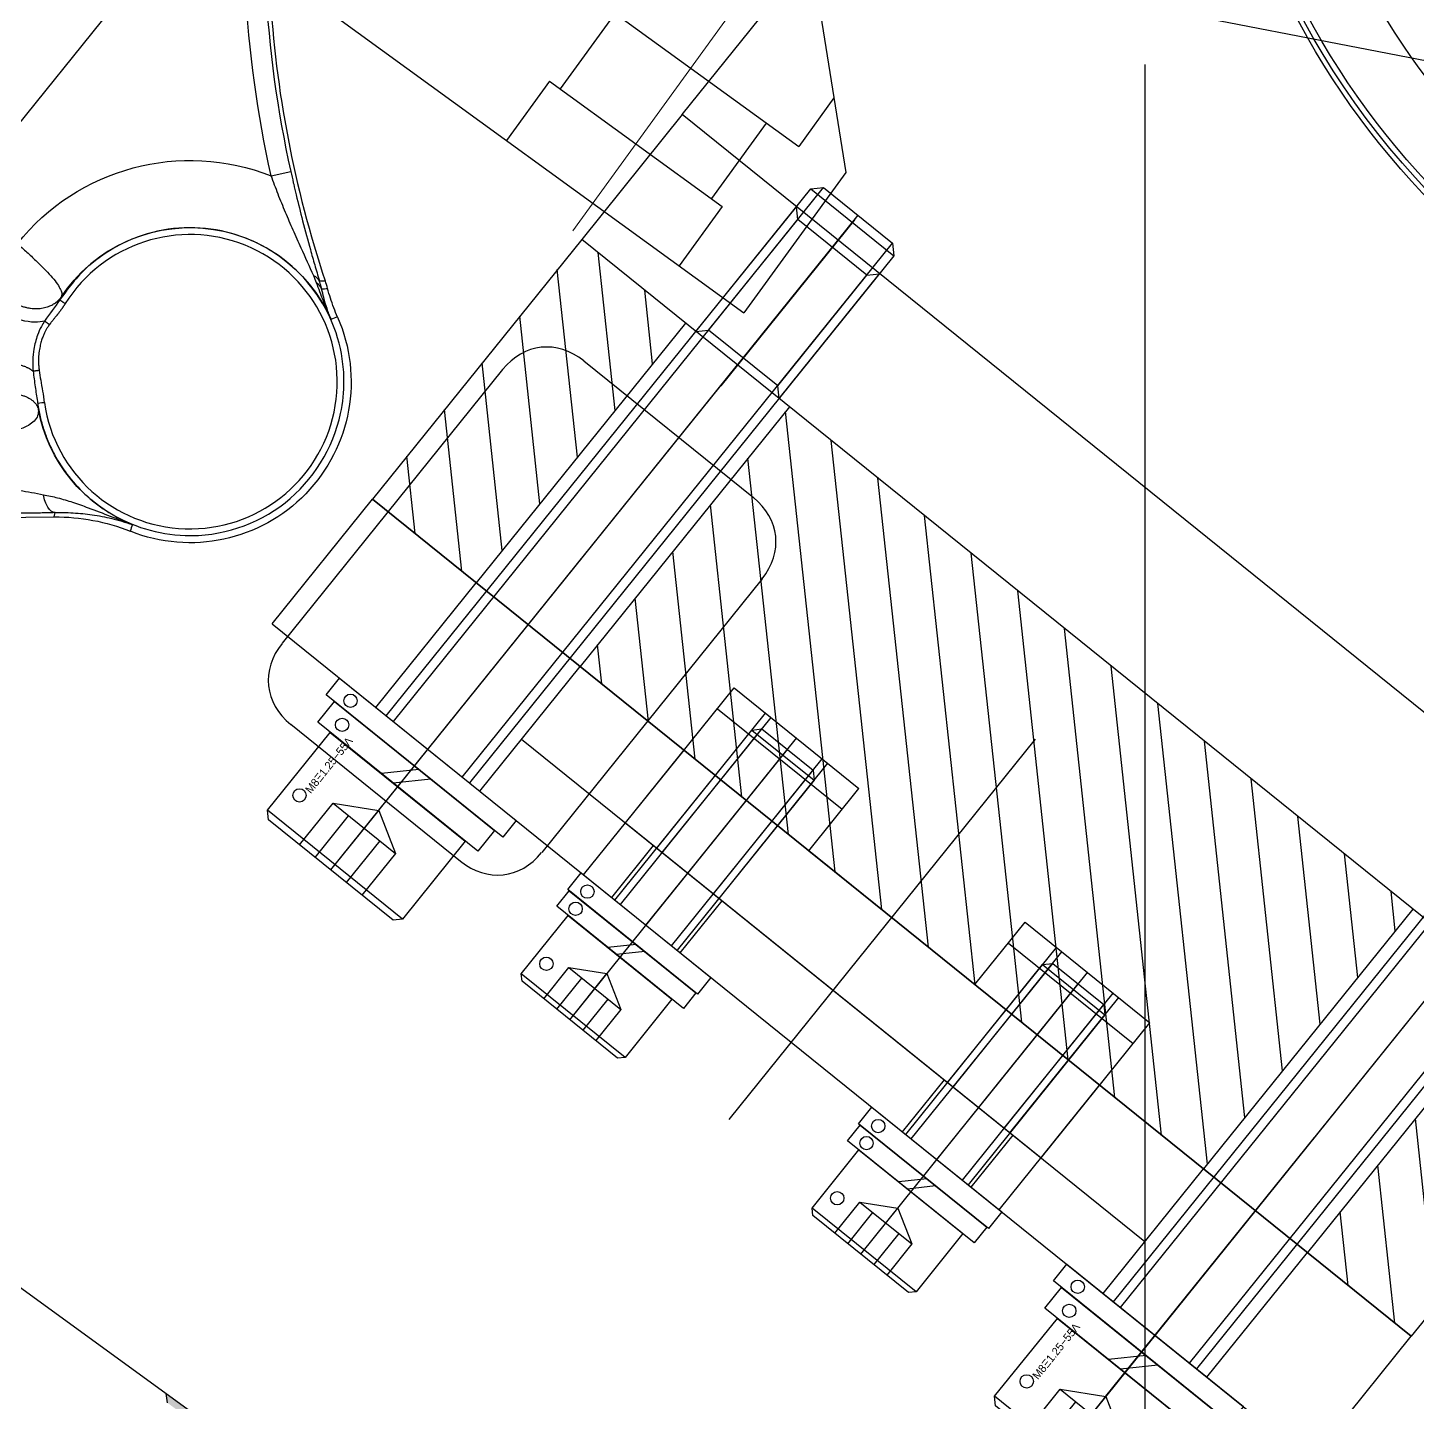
# Model space of a CAD drawing. Header units: millimetres. Extents: x 10462777 to 22643323, y 453826 to 1389191.
# Drawn here: x 11287541.4 to 11287645.5, y 584836.5 to 584939.5 of the extents above; entities that cross this region are included whole.
import ezdxf
from ezdxf.enums import TextEntityAlignment as Align

# ---------------------------------------------------------------- set-up
doc = ezdxf.new("R2010")
doc.units = ezdxf.units.MM
doc.header["$LTSCALE"] = 200
doc.header["$MEASUREMENT"] = 0
for name, pattern in [('CENTER', [2, 1.25, -0.25, 0.25, -0.25]), ('CENTER1', [13, 10, -1, 1, -1]), ('HIDDEN', [3.75, 2.5, -1.25]), ('PHANTOM', [2.5, 1.25, -0.25, 0.25, -0.25, 0.25, -0.25])]:
    doc.linetypes.add(name, pattern=pattern)
doc.layers.get('0').update_dxf_attribs({"linetype": 'CONTINUOUS'})
for name, color, linetype in [('1', 1, 'CENTER'), ('1 Center', 1, 'CENTER'), ('BOM', 6, 'CONTINUOUS'), ('BOM-T', 4, 'CONTINUOUS'), ('CENTER', 1, 'CONTINUOUS'), ('CL', 3, 'CONTINUOUS'), ('DIM', 4, 'CONTINUOUS'), ('DR1438-001-002-000', 7, 'CONTINUOUS'), ('DR1438-001-008-000', 7, 'CONTINUOUS'), ('DR1438-001-009-000', 7, 'CONTINUOUS'), ('DR1438-001-010-001', 7, 'CONTINUOUS'), ('DR1438-001-011-000', 7, 'CONTINUOUS'), ('DR1438-001-011-001', 7, 'CONTINUOUS'), ('DR1501-002-005-002', 7, 'CONTINUOUS'), ('HIDDEN', 7, 'HIDDEN'), ('HL', 2, 'HIDDEN'), ('THIN', 3, 'CONTINUOUS')]:
    doc.layers.add(name, color=color, linetype=linetype)
doc.layers.add('LAYOUT', color=8, linetype='CONTINUOUS', lineweight=25)
doc.styles.get("Standard").update_dxf_attribs({"font": 'SYMBOL'})

# ---------------------------------------------------------------- blocks, each defined once
blk = doc.blocks.new('A$C0CF62632')
at = {"layer": '1 Center', "ltscale": 0.5}
blk.add_line((490.88, 915.19), (490.88, 0), dxfattribs=at)
blk = doc.blocks.new('A$C49261C9F')
at = {"layer": 'DR1438-001-002-000', "color": 1, "linetype": 'CENTER1', "lineweight": 5}
for p, q in [((14, 30.91, 42), (14, 0, 42)), ((54, 30.91, 42), (54, 0, 42))]:
    blk.add_line(p, q, dxfattribs=at)
at = {"layer": 'DR1438-001-002-000'}
for p, q in [((12, 27.56, 42), (0, 15.56, 42)), ((80, 27.56, 42), (12, 27.56, 42)), ((50, 27.56, 42), (50, 25.06, 42)), ((80, 27.56, 42), (80, 2.56, 42)), ((80, 25.06, 42), (50, 25.06, 42)), ((0, 15.56, 42), (0, 2.56, 42)), ((80, 2.56, 42), (0, 2.56, 42))]:
    blk.add_line(p, q, dxfattribs=at)
at = {"layer": 'DR1438-001-002-000', "color": 2, "linetype": 'HIDDEN'}
for p, q in [((24, 27.56, 42), (24, 15.06, 42)), ((44, 27.56, 42), (44, 15.06, 42)), ((64, 27.56, 42), (64, 15.06, 42)), ((4, 19.56, 42), (4, 15.06, 42)), ((24, 15.06, 42), (4, 15.06, 42)), ((7, 15.06, 42), (7, 8.06, 42)), ((21, 15.06, 42), (21, 8.06, 42)), ((64, 15.06, 42), (44, 15.06, 42)), ((47, 15.06, 42), (47, 8.06, 42)), ((61, 15.06, 42), (61, 8.06, 42)), ((22, 8.06, 42), (6, 8.06, 42)), ((6, 8.06, 42), (6, 2.56, 42)), ((22, 8.06, 42), (22, 2.56, 42)), ((62, 8.06, 42), (46, 8.06, 42)), ((46, 8.06, 42), (46, 2.56, 42)), ((62, 8.06, 42), (62, 2.56, 42))]:
    blk.add_line(p, q, dxfattribs=at)
blk = doc.blocks.new('A$C41627905')
at = {"layer": 'DR1438-001-002-000'}
blk.add_blockref('A$C49261C9F', (0, 0), dxfattribs=at)
blk = doc.blocks.new('A$C64415E36')
at = {"layer": 'DR1438-001-009-000'}
h = blk.add_hatch(dxfattribs=at)
h.set_pattern_fill('ANSI31', color=3)
h.set_pattern_definition([(45, (-38823.7765, -495.9302), (-2.24506403, 2.24506403), [])])
h.paths.add_polyline_path([(0, 100), (0, 90), (25, 90), (25, 100)])
h.paths.add_polyline_path([(0, 20), (25, 20), (25, 80), (0, 80)])
h.paths.add_polyline_path([(25, 0), (25, 10), (0, 10), (0, 0)])
for p, q in [((25, 100), (0, 100)), ((0, 0), (0, 100)), ((25, 0), (25, 100)), ((25, 0), (0, 0))]:
    blk.add_line(p, q, dxfattribs=at)
at = {"layer": 'DR1438-001-009-000', "color": 2, "linetype": 'HIDDEN'}
for p, q in [((25, 90), (0, 90)), ((25, 80), (0, 80)), ((25, 20), (0, 20)), ((25, 10), (0, 10))]:
    blk.add_line(p, q, dxfattribs=at)
at = {"layer": 'DR1438-001-009-000', "color": 1, "linetype": 'CENTER'}
for p, q in [((0, 85), (25, 85)), ((0, 15), (25, 15))]:
    blk.add_line(p, q, dxfattribs=at)
blk = doc.blocks.new('MCLBM1')
at = {"layer": 'BOM', "color": 0}
blk.add_circle((0, 0), 0.5, dxfattribs=at)
at = {"flags": 10}
blk.add_attdef('BM', text='', height=0.5, dxfattribs=at).set_placement((0, 0), align=Align.MIDDLE)
at = {"flags": 9}
for tag, p in [('NAME', (0, -1)), ('ENAME', (0, -2)), ('SPEC', (0, -3)), ('MATERIAL', (0, -4)), ('REMARK', (0, -5)), ('WEIGHT', (0, -6)), ('PRICE', (0, -7)), ('USER1', (0, -8)), ('USER2', (0, -9)), ('USER3', (0, -10)), ('USER4', (0, -11)), ('USER5', (0, -12)), ('USER6', (0, -13))]:
    blk.add_attdef(tag, p, '', height=0.5, dxfattribs=at)
blk = doc.blocks.new('A$C655773BF')
for p, q in [((0.5, 2), (0.5, 15)), ((62.32, 12.5), (62.32, 4.5)), ((10, 8.07), (8, 10.07)), ((10, 6.93), (8, 8.93))]:
    blk.add_line(p, q)
for points in [[(10, 17), (11.6, 17), (11.6, 0), (10, 0)], [(8, 16.2), (10, 16.2), (10, 0.8), (8, 0.8)], [(8, 2), (0.5, 2), (0, 2.5), (0, 14.5), (0.5, 15), (8, 15)]]:
    blk.add_lwpolyline(points, close=True)
blk.add_lwpolyline([(11.6, 12.5), (62.32, 12.5), (63, 11.82), (63, 5.18), (62.32, 4.5), (11.6, 4.5)])
at = {"layer": 'CENTER'}
for q in [(5.73, 8.5), (63, 8.5)]:
    blk.add_line((0, 8.5), q, dxfattribs=at)
at = {"layer": 'HIDDEN'}
blk.add_line((4, 11.5), (4, 5.5), dxfattribs=at)
for points in [[(0, 11.5), (4, 11.5), (5.73, 8.5), (5.73, 8.5), (4, 5.5), (0, 5.5)], [(0, 10), (4, 10)], [(4, 7), (0, 7)]]:
    blk.add_lwpolyline(points, dxfattribs=at)
at = {"layer": 'THIN'}
for p, q in [((11.6, 11.82), (63, 11.82)), ((11.6, 5.18), (63, 5.18))]:
    blk.add_line(p, q, dxfattribs=at)
at = {"layer": 'BOM'}
for p in [(10.8, 15.3), (9, 14.66), (2.88, 13.83)]:
    blk.add_blockref('MCLBM1', p, dxfattribs=at)
at = {"layer": 'BOM-T', "color": 4}
blk.add_text('M8X1.25-55L', height=0.6, dxfattribs=at).set_placement((3.48, 13.53), align=Align.MIDDLE_LEFT)
blk = doc.blocks.new('A$C03715BF0')
at = {"layer": 'DR1438-001-011-001'}
for p, q in [((0, 40), (13, 40)), ((0, 40), (0, 0)), ((11, 40), (11, 28)), ((13, 40), (13, 28)), ((7, 28), (13, 28)), ((7, 28), (7, 12)), ((7, 12), (13, 12)), ((11, 12), (11, 0)), ((13, 12), (13, 0)), ((0, 0), (13, 0))]:
    blk.add_line(p, q, dxfattribs=at)
at = {"layer": 'DR1438-001-011-001', "color": 2, "linetype": 'HIDDEN'}
for p, q in [((0, 37), (13, 37)), ((0, 36.46), (13, 36.46)), ((0, 31.54), (13, 31.54)), ((0, 31), (13, 31)), ((0, 9), (13, 9)), ((0, 8.46), (13, 8.46)), ((0, 3.54), (13, 3.54)), ((0, 3), (13, 3))]:
    blk.add_line(p, q, dxfattribs=at)
at = {"layer": 'DR1438-001-011-001', "color": 1}
for p, q in [((0, 34), (13, 34)), ((0, 6), (13, 6))]:
    blk.add_line(p, q, dxfattribs=at)
blk = doc.blocks.new('A$C1DB31627')
for p, q in [((0.4, 1.25), (0.4, 11.25)), ((25.46, 9.25), (25.46, 3.25)), ((7.5, 5.92), (6, 7.42)), ((7.5, 5.08), (6, 6.58))]:
    blk.add_line(p, q)
for points in [[(7.5, 12.5), (9.1, 12.5), (9.1, 0), (7.5, 0)], [(6, 12.35), (7.5, 12.35), (7.5, 0.15), (6, 0.15)], [(6, 1.25), (0.4, 1.25), (0, 1.65), (0, 10.85), (0.4, 11.25), (6, 11.25)]]:
    blk.add_lwpolyline(points, close=True)
blk.add_lwpolyline([(9.1, 9.25), (25.46, 9.25), (26, 8.71), (26, 3.79), (25.46, 3.25), (9.1, 3.25)])
at = {"layer": 'CENTER'}
for q in [(4.44, 6.25), (26, 6.25)]:
    blk.add_line((0, 6.25), q, dxfattribs=at)
at = {"layer": 'HIDDEN'}
blk.add_line((3, 8.75), (3, 3.75), dxfattribs=at)
for points in [[(0, 8.75), (3, 8.75), (4.44, 6.25), (4.44, 6.25), (3, 3.75), (0, 3.75)], [(0, 7.5), (3, 7.5)], [(3, 5), (0, 5)]]:
    blk.add_lwpolyline(points, dxfattribs=at)
at = {"layer": 'THIN'}
for p, q in [((9.1, 8.71), (26, 8.71)), ((9.1, 3.79), (26, 3.79))]:
    blk.add_line(p, q, dxfattribs=at)
at = {"layer": 'BOM'}
for p in [(6.75, 11.13), (8.3, 11.25), (2.16, 10.25)]:
    blk.add_blockref('MCLBM1', p, dxfattribs=at)
blk = doc.blocks.new('A$C5CE01415')
blk.add_hatch(color=256).paths.add_polyline_path([(7.84, 60), (7.34, 60), (7.34, 54.5), (7.84, 55)])
blk.add_line((7.34, 159.5), (7.34, 0.5))
at = {"lineweight": -2}
blk.add_line((7.34, 54.5), (7.84, 55), dxfattribs=at)
blk = doc.blocks.new('A$C63343886')
at = {"layer": 'DIM'}
for radius in [60, 50]:
    blk.add_circle((501.734, 486.145), radius, dxfattribs=at)
at = {"layer": 'DR1438-001-008-000'}
for p, q in [((350.734, 434.645, 41.999), (350.734, 584.645, 41.999)), ((362.734, 584.645, 41.999), (350.734, 584.645, 41.999)), ((362.734, 584.645, 41.999), (379.234, 584.645)), ((362.734, 434.645, 41.999), (362.734, 584.645, 41.999)), ((379.234, 584.645), (442.734, 464.645, -10.028))]:
    blk.add_line(p, q, dxfattribs=at)
at = {"layer": 'DR1438-001-008-000', "color": 2, "linetype": 'HIDDEN'}
for p, q in [((350.734, 573.645, 41.999), (351.41, 572.969, 41.999)), ((350.734, 573.645, 41.999), (362.734, 573.645, 41.999)), ((351.41, 566.322, 41.999), (351.41, 572.969, 41.999)), ((351.41, 572.969, 41.999), (362.057, 572.969, 41.999)), ((362.057, 572.969, 41.999), (362.734, 573.645, 41.999)), ((362.057, 566.322, 41.999), (362.057, 572.969, 41.999)), ((350.734, 565.645, 41.999), (351.41, 566.322, 41.999)), ((350.734, 565.645, 41.999), (362.734, 565.645, 41.999)), ((351.41, 566.322, 41.999), (362.057, 566.322, 41.999)), ((362.057, 566.322, 41.999), (362.734, 565.645, 41.999))]:
    blk.add_line(p, q, dxfattribs=at)
at = {"layer": 'DR1438-001-008-000', "color": 1, "linetype": 'CENTER'}
blk.add_line((364.734, 569.645, 41.999), (348.734, 569.645, 41.999), dxfattribs=at)
at = {"layer": 'DR1438-001-011-000'}
for p, q in [((313.734, 584.645), (325.734, 584.645)), ((313.734, 584.645), (313.734, 484.645)), ((325.734, 584.645), (325.734, 484.645)), ((313.734, 484.645), (325.734, 484.645))]:
    blk.add_line(p, q, dxfattribs=at)
at = {"layer": 'DR1438-001-011-000', "color": 2, "linetype": 'HIDDEN'}
for p, q in [((313.734, 574.645), (325.734, 574.645)), ((313.734, 564.645), (325.734, 564.645)), ((318.734, 564.645, 41.999), (318.734, 504.645, 41.999)), ((313.734, 554.645), (325.734, 554.645)), ((313.734, 551.945), (318.734, 551.945)), ((313.734, 545.345), (318.734, 545.345)), ((313.734, 523.945), (318.734, 523.945)), ((313.734, 517.345), (318.734, 517.345)), ((313.734, 514.645), (325.734, 514.645)), ((313.734, 504.645), (325.734, 504.645)), ((313.734, 494.645), (325.734, 494.645))]:
    blk.add_line(p, q, dxfattribs=at)
at = {"layer": 'DR1438-001-011-000', "color": 1, "linetype": 'CENTER'}
for p, q in [((307.714, 569.645), (332.788, 569.645)), ((306.296, 534.645), (342.904, 534.645)), ((307.714, 499.645), (332.788, 499.645))]:
    blk.add_line(p, q, dxfattribs=at)
at = {"layer": 'DR1438-001-011-000', "color": 1}
for p, q in [((313.734, 548.645), (318.734, 548.645)), ((313.734, 520.645), (318.734, 520.645))]:
    blk.add_line(p, q, dxfattribs=at)
for name, p in [('A$C655773BF', (302.134, 561.145)), ('A$C1DB31627', (304.634, 542.395)), ('A$C1DB31627', (304.634, 514.395)), ('A$C655773BF', (302.134, 491.145))]:
    blk.add_blockref(name, p)
at = {"layer": 'DR1438-001-002-000', "xscale": -1}
blk.add_blockref('A$C41627905', (454.734, 387.084, -41.999), dxfattribs=at)
at = {"layer": 'DR1438-001-009-000'}
blk.add_blockref('A$C64415E36', (325.734, 484.645, 41.999), dxfattribs=at)
at = {"layer": 'DR1438-001-010-001', "rotation": 270}
blk.add_blockref('A$C5CE01415', (412.734, 305.994, 8.6), dxfattribs=at)
at = {"layer": 'DR1438-001-011-001'}
blk.add_blockref('A$C03715BF0', (318.734, 514.645, 41.999), dxfattribs=at)
blk = doc.blocks.new('A$C321A0869')
at = {"layer": '1', "color": 155, "linetype": 'Continuous'}
for p, q in [((122.57, 197.17), (93.49, 197.17)), ((72.91, 184.03), (78.99, 176.6)), ((109.1, 179.97), (110.27, 179.03)), ((78.99, 176.6), (79.28, 176.76)), ((108.67, 157.36), (82.33, 157.36)), ((78, 136.69), (78, 153.03)), ((113, 153.03), (113, 136.69)), ((108.67, 132.36), (82.33, 132.36))]:
    blk.add_line(p, q, dxfattribs=at)
at = {"layer": '1', "color": 155, "linetype": 'Continuous', "extrusion": (0, 0, -1)}
for centre, radius, start, end in [((-93.27, 175.03), 16.58, 89.7427, 162.6756), ((-175.76, 126.75), 85.31, 38.6032, 48.1733), ((-93.27, 175.03), 11.55, 84.5765, 207.3008), ((-93.27, 175.03), 11.55, 343.1248, 40.7677), ((-93.27, 175.03), 12.07, 207.5195, 342.906), ((-271, 60.36), 59.57, 120.2399, 59.7601), ((-271, 60.36), 60.37, 122.3601, 57.6399)]:
    blk.add_arc(centre, radius, start, end, dxfattribs=at)
at = {"layer": '1', "color": 155, "linetype": 'Continuous'}
for centre, radius, start, end in [((175.76, 126.75), 83.5, 132.1526, 147.2765), ((175.76, 126.75), 83.8, 131.8267, 141.3969), ((93.27, 175.03), 11.03, 137.0395, 96.8267), ((271, 60.36), 50, 90, 270), ((271, 60.36), 54.59, 127.7998, 270)]:
    blk.add_arc(centre, radius, start, end, dxfattribs=at)
for centre, major_axis in [((83.77, 151.59), (-4.56, 4.56)), ((107.23, 151.59), (4.56, 4.56)), ((83.77, 138.14), (-4.56, -4.56)), ((107.23, 138.14), (4.56, -4.56))]:
    blk.add_ellipse(centre, major_axis=major_axis, ratio=0.774597, start_param=5.624127, end_param=6.942243, dxfattribs=at)
for points, degree, knots in [([(93.2, 191.61), (93.18, 191.28), (93.16, 190.65), (93.07, 189.42), (92.91, 188.04), (92.67, 187.1), (92.41, 186.65), (92.26, 186.57), (92.18, 186.53)], 3, [0, 0, 0, 0, 0.126108, 0.24492, 0.490923, 0.741624, 0.86479, 1, 1, 1, 1]), ([(89.96, 186.38), (89.63, 186.6), (89.23, 187.09), (88.61, 188.45), (88.41, 189.27), (88.37, 189.94)], 3, [0, 0, 0, 0, 0.5, 0.5, 1, 1, 1, 1]), ([(84.83, 182.9), (84.6, 182.65), (84.16, 182.14), (83.58, 181.32), (83.07, 180.45), (82.2, 178.64), (81.67, 176.3), (81.81, 172.3), (83.86, 167.14), (90.44, 162.83), (97.03, 163.67), (100.16, 165.73), (101.8, 167.16), (103.32, 169.07), (104.57, 172.06), (104.95, 175.28), (104.44, 178.48), (103.06, 181.41), (100.93, 183.86), (98.22, 185.61), (95.12, 186.61), (92.97, 186.53), (91.9, 186.49)], 3, [0, 0, 0, 0, 0.015749, 0.031496, 0.047242, 0.062989, 0.125674, 0.15723, 0.250571, 0.37404, 0.497508, 0.536202, 0.549336, 0.59941, 0.649484, 0.699558, 0.749631, 0.799705, 0.849779, 0.899853, 0.949926, 1, 1, 1, 1]), ([(89.96, 186.38), (89.81, 186.36), (89.42, 186.31), (88.69, 186.1), (87.89, 185.74), (87.11, 185.24), (86.7, 184.87), (86.5, 184.68)], 3, [0, 0, 0, 0, 0.118976, 0.30207, 0.578785, 0.785731, 1, 1, 1, 1]), ([(91.96, 185.99), (91.53, 185.94), (90.98, 185.93), (90.81, 185.93), (90.16, 185.93), (89.98, 185.92)], 2, [0, 0, 0, 0.5, 0.5, 0.75, 1, 1, 1]), ([(84.52, 182.58), (84.4, 182.48), (84.15, 182.3), (83.53, 182.24), (82.59, 182.58), (81.54, 183.46), (80.74, 184.38), (80.37, 184.92), (80.18, 185.2)], 3, [0, 0, 0, 0, 0.147286, 0.281976, 0.522382, 0.751835, 0.872529, 1, 1, 1, 1]), ([(86.5, 184.68), (86.23, 184.4), (85.7, 183.85), (85.19, 183.29), (84.94, 183.02)], 3, [0, 0, 0, 0, 0.511248, 1, 1, 1, 1]), ([(77.98, 181.45), (78.14, 181.19), (78.45, 180.66), (78.91, 179.86), (79.36, 179.07), (79.64, 178.55), (79.78, 178.28)], 3, [0, 0, 0, 0, 0.243773, 0.494256, 0.740125, 1, 1, 1, 1]), ([(105.26, 172.79), (105.6, 173.46), (106.16, 174.56), (106.95, 176.12), (107.63, 177.42), (108.34, 178.7), (108.85, 179.55), (109.1, 179.97)], 3, [0, 0, 0, 0, 0.293863, 0.478716, 0.65413, 0.830144, 1, 1, 1, 1]), ([(79.28, 176.76), (79.17, 176.91), (79.16, 177.15), (79.35, 177.71), (79.55, 178.02), (79.78, 178.28)], 3, [0, 0, 0, 0, 0.5, 0.5, 1, 1, 1, 1]), ([(79.78, 178.28), (79.95, 177.96), (80.3, 177.27), (80.73, 176.19), (81.19, 174.88), (81.67, 173.36), (82.03, 172.24), (82.22, 171.68)], 3, [0, 0, 0, 0, 0.14805, 0.310643, 0.487571, 0.742096, 1, 1, 1, 1]), ([(109.67, 178.27), (109.5, 178.05), (108.91, 177.3), (107.87, 175.92), (106.81, 174.47), (105.92, 173.21), (105.47, 172.56), (105.23, 172.22)], 3, [0, 0, 0, 0, 0.098892, 0.349975, 0.647734, 0.81624, 1, 1, 1, 1]), ([(110.27, 179.03), (110.1, 178.81), (109.89, 178.55), (109.69, 178.3), (109.67, 178.27)], 3, [0, 0, 0, 0, 0.882532, 1, 1, 1, 1]), ([(79.28, 176.76), (79.41, 176.6), (79.71, 176.24), (80.28, 175.48), (80.96, 174.43), (81.52, 173.37), (81.94, 172.43), (82.12, 171.94), (82.22, 171.68)], 3, [0, 0, 0, 0, 0.088543, 0.199866, 0.431226, 0.69685, 0.843594, 1, 1, 1, 1]), ([(103.53, 169.74), (103.77, 170.18), (104.24, 171.03), (104.74, 171.88), (104.98, 172.29)], 3, [0, 0, 0, 0, 0.514025, 1, 1, 1, 1]), ([(105.23, 172.22), (105.28, 172.16), (105.35, 172.08), (105.44, 171.96), (105.49, 171.91), (105.52, 171.88)], 3, [0, 0, 0, 0, 0.50115, 0.750861, 1, 1, 1, 1]), ([(103.53, 169.74), (103.68, 169.99), (103.97, 170.47), (104.42, 171.13), (104.73, 171.53), (104.87, 171.71)], 3, [0, 0, 0, 0, 0.37675, 0.73054, 1, 1, 1, 1])]:
    blk.add_open_spline(points, degree=degree, knots=knots, dxfattribs=at)
for points, weights in [([(89.54, 190.11), (89.33, 188.03), (90.52, 186.42), (92.18, 186.53)], [1.23815567575, 0.920614320795, 0.92061477475, 1.23815703762]), ([(86.5, 184.68), (86.51, 185.4), (86.02, 186.46), (85.21, 187.48)], [1.08268593101, 0.96184159346, 0.973456494195, 1.11753063321]), ([(89.98, 185.92), (89.97, 186.13), (89.97, 186.3), (89.96, 186.38)], [1.08868602368, 0.970433348421, 0.970437992289, 1.08869995528]), ([(83.89, 185.32), (84.7, 184.36), (84.98, 183.37), (84.61, 182.71)], [1.11753226196, 0.975984753309, 0.962289569232, 1.07644670973]), ([(86.83, 184.37), (86.68, 184.5), (86.56, 184.62), (86.5, 184.68)], [1.16389794695, 1.00153900661, 0.959805855055, 1.03869849229]), ([(84.61, 182.71), (84.58, 182.66), (84.55, 182.62), (84.52, 182.58)], [1.07644669542, 1.08549662296, 1.0953500632, 1.10600701616])]:
    blk.add_rational_spline(points, weights, degree=3, dxfattribs=at)
for points in [[(91.9, 186.49), (91.28, 186.42), (90.64, 186.43), (89.96, 186.38)], [(92.18, 186.53), (92.09, 186.52), (91.99, 186.51), (91.9, 186.49)], [(91.96, 185.99), (91.93, 186.22), (91.9, 186.48), (91.9, 186.49)], [(89.98, 185.92), (89.96, 185.92), (89.92, 185.92), (89.85, 185.91), (89.77, 185.91), (89.69, 185.9), (89.6, 185.89), (89.5, 185.87), (89.39, 185.85), (89.27, 185.82), (89.15, 185.79), (89.01, 185.75), (88.86, 185.7), (88.71, 185.65), (88.54, 185.58), (88.37, 185.5), (88.18, 185.4), (87.97, 185.29), (87.76, 185.16), (87.54, 185), (87.31, 184.82), (87.07, 184.61), (86.91, 184.45), (86.83, 184.37)], [(86.83, 184.37), (86.67, 184.19), (86.33, 183.83), (85.79, 183.2), (85.4, 182.77), (85.19, 182.55)], [(84.83, 182.9), (84.73, 182.79), (84.62, 182.68), (84.52, 182.58)], [(84.94, 183.02), (84.9, 182.98), (84.86, 182.94), (84.83, 182.9)], [(85.19, 182.55), (85.01, 182.73), (84.83, 182.89), (84.83, 182.9)], [(79.28, 176.76), (79.04, 177.03), (78.57, 177.59), (77.85, 178.46), (77.13, 179.33), (76.66, 179.9), (76.43, 180.18)], [(78.99, 176.6), (80.24, 175.08), (81.15, 173.37), (81.73, 171.49)], [(104.87, 171.71), (104.97, 171.86), (105.01, 172.07), (104.98, 172.29)], [(104.87, 171.71), (104.91, 171.76), (104.98, 171.86), (105.11, 172.03), (105.19, 172.15), (105.23, 172.22)], [(104.98, 172.29), (105.07, 172.46), (105.17, 172.62), (105.26, 172.79)], [(105.18, 171.39), (105.29, 171.55), (105.41, 171.72), (105.52, 171.88)], [(105.23, 172.22), (105.32, 172.37), (105.33, 172.57), (105.26, 172.79)], [(82.22, 171.68), (82.05, 171.62), (81.89, 171.55), (81.73, 171.49)], [(103.98, 169.46), (104.09, 169.68), (104.34, 170.12), (104.74, 170.77), (105.03, 171.18), (105.18, 171.39)], [(104.87, 171.71), (104.97, 171.6), (105.07, 171.5), (105.18, 171.39)], [(103.98, 169.46), (103.83, 169.55), (103.68, 169.64), (103.53, 169.74)]]:
    blk.add_open_spline(points, degree=3, dxfattribs=at)
blk = doc.blocks.new('A$C4F800965')
at = {"layer": 'CL'}
for p, q in [((35, 70), (35, 0)), ((0, 35), (70, 35))]:
    blk.add_line(p, q, dxfattribs=at)
blk.add_circle((35, 35), 26, dxfattribs=at)
at = {"layer": 'DR1501-002-005-002'}
for centre, radius in [((35, 35), 35), ((35, 61), 4.5), ((9, 35), 4.5), ((61, 35), 4.5), ((35, 9), 4.5)]:
    blk.add_circle(centre, radius, dxfattribs=at)
at = {"layer": 'HL'}
for radius in [11, 4.75]:
    blk.add_circle((35, 35), radius, dxfattribs=at)
blk = doc.blocks.new('A$C59BF75ED')
at = {"layer": 'DR1501-002-005-002'}
blk.add_blockref('A$C4F800965', (0, 10), dxfattribs=at)
blk = doc.blocks.new('A$C6B1410A9')
at = {"layer": 'DR1501-002-005-002', "rotation": 90.00000000000004}
blk.add_blockref('A$C59BF75ED', (124.4, 149.99), dxfattribs=at)
blk = doc.blocks.new('A$C1F8A417F')
at = {"ltscale": 10}
blk.add_blockref('A$C63343886', (1434.04, 317.24), dxfattribs=at)
blk.add_blockref('A$C6B1410A9', (1650.72, 788.61), dxfattribs=at)
at = {"layer": 'DR1501-002-005-002'}
blk.add_blockref('A$C321A0869', (1664.78, 743.02), dxfattribs=at)
blk = doc.blocks.new('A$C7DA30AB0')
at = {"layer": 'LAYOUT', "color": 6, "linetype": 'PHANTOM'}
blk.add_circle((3030.45, 3025.99, 0), 2693.02, dxfattribs=at)

msp = doc.modelspace()

# ---------------------------------------------------------------- block references
at = {"ltscale": 10, "rotation": 180}
msp.add_blockref('A$C0CF62632', (11288116.00281, 585526.88814), dxfattribs=at)

# ---------------------------------------------------------------- next in the draw order: block references
at = {"ltscale": 10, "rotation": 324.019764306913}
msp.add_blockref('A$C1F8A417F', (11285651.31599, 585455.73383), dxfattribs=at)

# ---------------------------------------------------------------- next in the draw order: block references
at = {"ltscale": 10, "rotation": 51.1429793073033}
msp.add_blockref('A$C1F8A417F', (11287165.47006, 582967.95012), dxfattribs=at)

# ---------------------------------------------------------------- next in the draw order: block references
at = {"ltscale": 10}
msp.add_blockref('A$C7DA30AB0', (11285684.40366, 580408.4363), dxfattribs=at)

doc.saveas('drawing.dxf')
